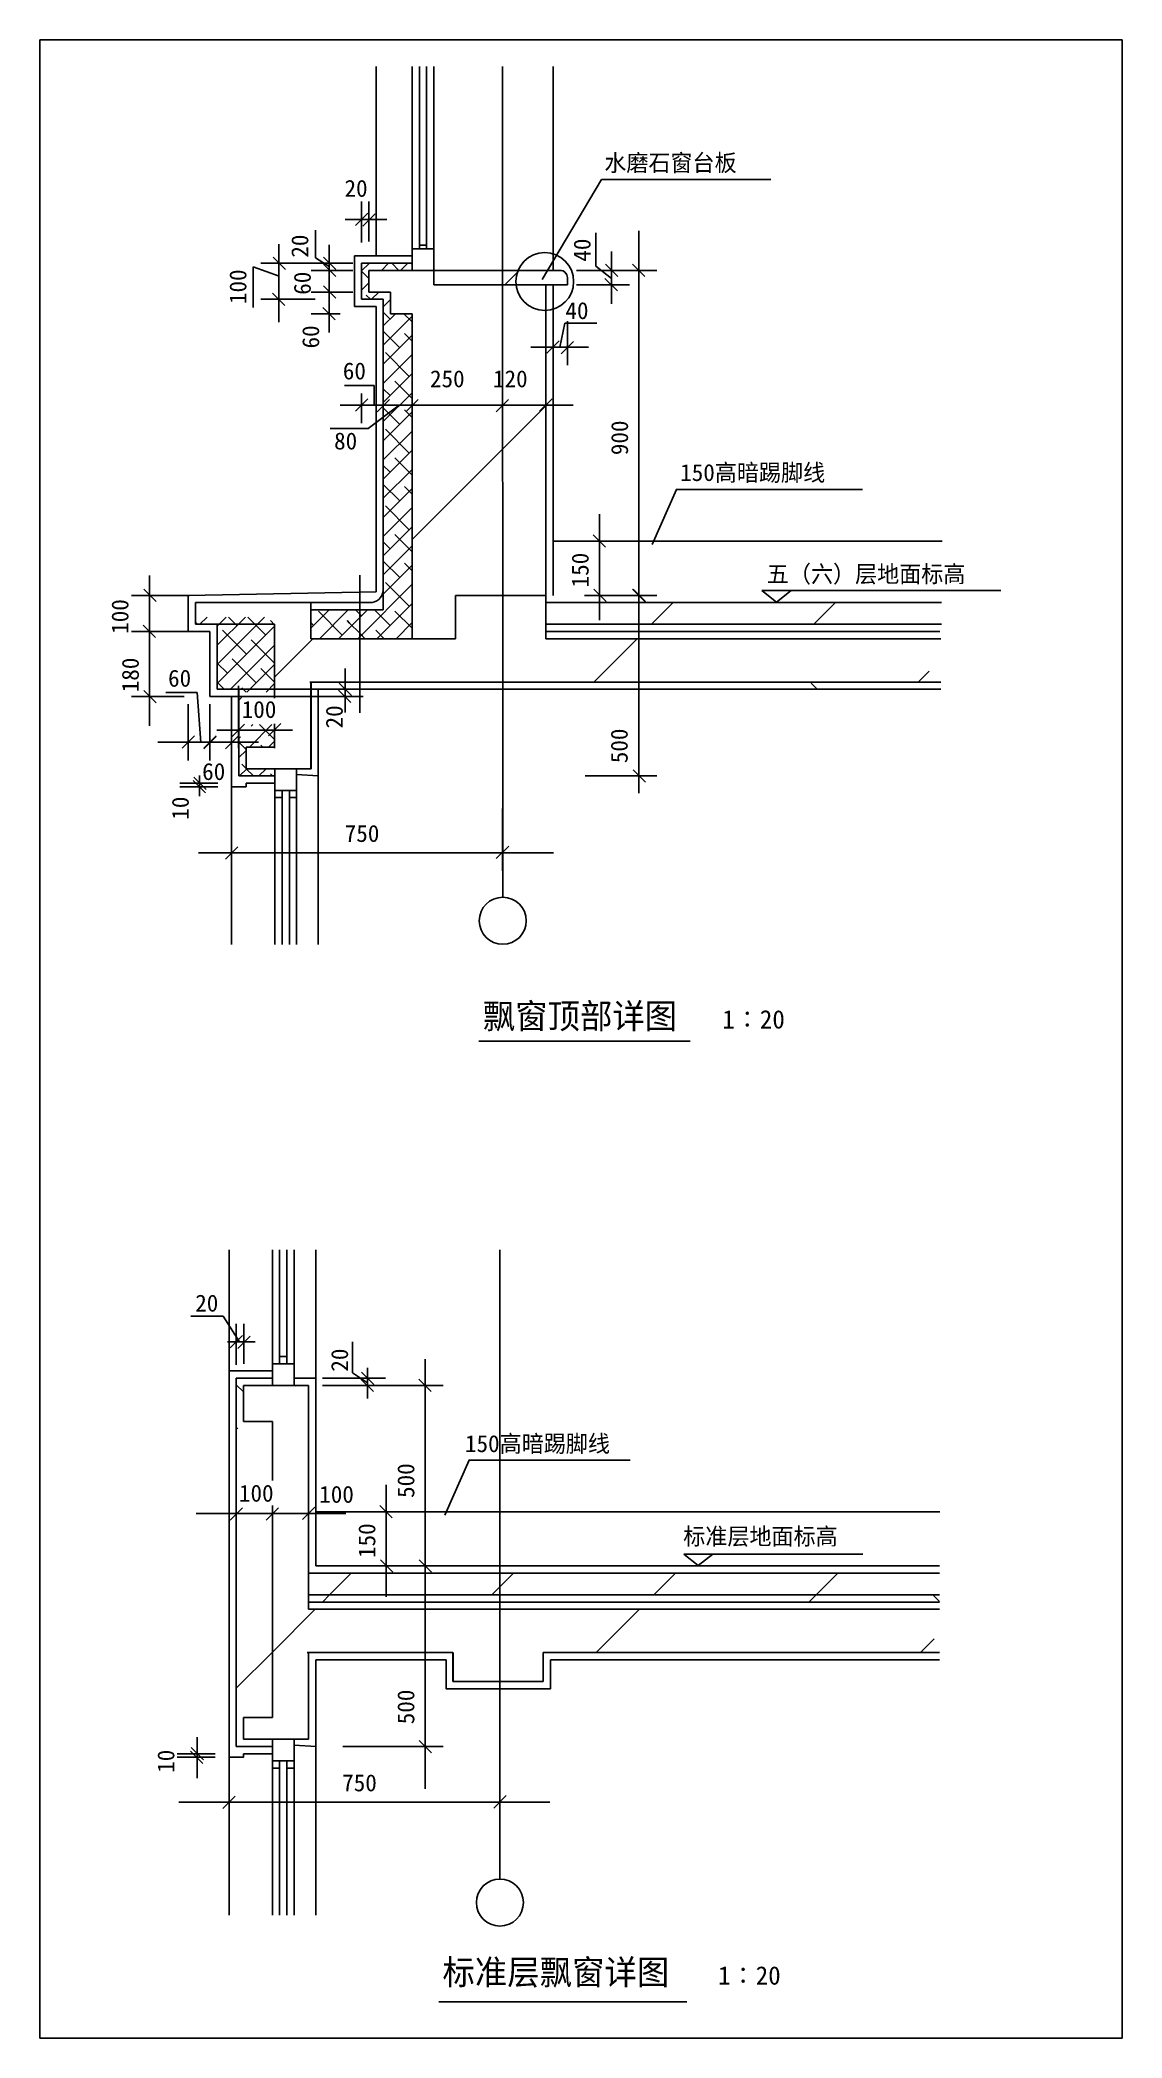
# Model space of a CAD drawing. Header units: metres. Extents: x -2310 to 687, y 2653 to 8186.
import ezdxf

# ---------------------------------------------------------------- set-up
doc = ezdxf.new("R2010")
doc.units = ezdxf.units.M
for name, color, linetype in [('A-AXI', 3, 'Continuous'), ('PUB_DIM', 3, 'Continuous'), ('PUB_TEXT', 7, 'Continuous'), ('S_DOTE', 7, 'Continuous'), ('WQ', 7, 'Continuous')]:
    doc.layers.add(name, color=color, linetype=linetype)
pattern_1 = [(45, (0, 0), (-449.01, 449.01), [])]
pattern_2 = [(45, (0, 0), (-224.506, 224.506), [])]

# ---------------------------------------------------------------- blocks, each defined once
blk = doc.blocks.new('_DIMX')
blk.add_lwpolyline([(-84.98, -81.52), (86.44, 89.82)])

msp = doc.modelspace()

# ---------------------------------------------------------------- hatches: boundary and pattern name
h = msp.add_hatch()
h.set_pattern_fill('ANSI31', scale=600)
h.paths.add_polyline_path([(-1029.22, 7508.23), (-1219.16, 7508.23), (-1219.16, 7548.23), (-1399.16, 7548.23), (-1399.16, 7488.23), (-1339.16, 7488.23), (-1339.16, 7428.23), (-1279.16, 7428.23), (-1279.16, 6528.23), (-1029.22, 6528.23)])
h.paths.add_polyline_path([(-1029.22, 6528.23), (-909.16, 6528.23), (-909.16, 7437.35, -0.39), (-991.49, 7508.23), (-1029.22, 7508.23)])
h.paths.add_polyline_path([(-909.16, 7437.35), (-909.16, 7508.23), (-991.49, 7508.23, 0.39)])
h = msp.add_hatch()
h.set_pattern_fill('AN33C', scale=100)
h.set_pattern_definition(pattern_2)
h.paths.add_polyline_path([(-1029.21, 7548.23), (-1219.16, 7548.23), (-1219.16, 7508.23), (-1029.21, 7508.23)])
h.paths.add_polyline_path([(-963.91, 7537.3, -0.03), (-963.16, 7548.23), (-1029.21, 7548.23), (-1029.21, 7508.23), (-958.45, 7508.23, -0.09)])
h.paths.add_polyline_path([(-849.16, 7528.23, 0.2), (-855.02, 7542.38, 0.2), (-869.17, 7548.23), (-869.16, 7548.23), (-963.16, 7548.23, 0.03), (-963.91, 7537.3, 0.09), (-958.45, 7508.23), (-849.16, 7508.23)])
h = msp.add_hatch()
h.set_pattern_fill('AN33C', scale=200)
h.set_pattern_definition(pattern_1)
h.paths.add_polyline_path([(-1029.22, 6648.23), (-1159.16, 6648.23), (-1159.16, 6528.23), (-1029.22, 6528.23)])
h.paths.add_polyline_path([(-909.16, 6648.23), (-1029.22, 6648.23), (-1029.22, 6528.23), (-909.16, 6528.23)])
h = msp.add_hatch()
h.set_pattern_fill('ANSI31', scale=1000)
h.paths.add_polyline_path([(-1452.91, 6528.23), (-1560.22, 6528.23), (-1560.22, 6628.23), (-1879.22, 6628.23), (-1879.22, 6588.23), (-1660.22, 6588.23), (-1660.22, 6228.23), (-1739.22, 6228.23), (-1739.22, 6168.23), (-1560.22, 6168.23), (-1560.22, 6408.23), (-1559.22, 6408.23), (-1452.91, 6408.23)])
h.paths.add_polyline_path([(-1424.45, 6528.23), (-1452.91, 6528.23), (-1452.91, 6408.23), (-1424.45, 6408.23)])
h.paths.add_polyline_path([(-1029.22, 6528.23), (-1424.45, 6528.23), (-1424.45, 6408.23), (-1029.22, 6408.23)])
h.paths.add_polyline_path([(-391.71, 6528.23), (-1029.22, 6528.23), (-1029.22, 6408.23), (-909.16, 6408.23), (-391.71, 6408.23)])
h.paths.add_polyline_path([(152.62, 6528.23), (-366.98, 6528.23), (-366.98, 6408.23), (152.62, 6408.23)])
h.paths.add_polyline_path([(-366.98, 6528.23), (-391.71, 6528.23), (-391.71, 6408.23), (-366.98, 6408.23)])
h = msp.add_hatch()
h.set_pattern_fill('AN33C', scale=200)
h.set_pattern_definition(pattern_1)
h.paths.add_polyline_path([(-1560.22, 6628.23), (-1879.22, 6628.23), (-1879.22, 6588.23), (-1660.22, 6588.23), (-1660.22, 6228.23), (-1739.22, 6228.23), (-1739.22, 6168.23), (-1560.22, 6168.23), (-1560.22, 6408.23), (-1559.22, 6408.23), (-1452.91, 6408.23), (-1452.91, 6528.23), (-1560.22, 6528.23)])
h.paths.add_polyline_path([(-1029.22, 6528.23), (-1424.45, 6528.23), (-1424.45, 6408.23), (-1029.22, 6408.23)])
h.paths.add_polyline_path([(-391.71, 6528.23), (-1029.22, 6528.23), (-1029.22, 6408.23), (-909.16, 6408.23), (-391.71, 6408.23)])
h.paths.add_polyline_path([(152.62, 6528.23), (-366.98, 6528.23), (-366.98, 6408.23), (152.62, 6408.23)])
h.paths.add_polyline_path([(-366.98, 6528.23), (-391.71, 6528.23), (-391.71, 6408.23), (-366.98, 6408.23)])
h.paths.add_polyline_path([(-1424.45, 6528.23), (-1452.91, 6528.23), (-1452.91, 6408.23), (-1424.45, 6408.23)])
h = msp.add_hatch()
h.set_pattern_fill('AN33C', scale=100)
h.set_pattern_definition(pattern_2)
h.paths.add_polyline_path([(-173.32, 6628.23), (-909.16, 6628.23), (-909.16, 6568.23), (-173.32, 6568.23)])
h.paths.add_polyline_path([(-148.58, 6628.23), (-173.32, 6628.23), (-173.32, 6568.23), (-148.58, 6568.23)])
h.paths.add_polyline_path([(184.94, 6628.23), (-148.58, 6628.23), (-148.58, 6568.23), (184.94, 6568.23)])
h = msp.add_hatch()
h.set_pattern_fill('ANSI38', scale=300)
h.paths.add_polyline_path([(-1666.29, 4360.47), (-1746.42, 4360.47), (-1746.42, 4460.47), (-1666.29, 4460.47), (-1666.29, 4480.47), (-1766.29, 4480.47), (-1766.29, 4340.47), (-1766.29, 4240.47), (-1766.29, 4029.44), (-1666.29, 4029.44), (-1666.29, 4272.24)])
h.paths.add_polyline_path([(-1666.29, 3840.47), (-1666.29, 3960.47), (-1666.29, 3997.55), (-1766.29, 3997.55), (-1766.29, 3940.47), (-1766.29, 3880.47), (-1766.29, 3700.47), (-1766.29, 3460.47), (-1666.29, 3460.47), (-1666.29, 3480.47), (-1746.29, 3480.47), (-1746.29, 3540.47), (-1666.29, 3540.47)])
h.paths.add_polyline_path([(-1666.29, 4029.44), (-1766.29, 4029.44), (-1766.29, 3997.55), (-1666.29, 3997.55)])
h = msp.add_hatch()
h.set_pattern_fill('AN33C', scale=200)
h.set_pattern_definition(pattern_1)
h.paths.add_polyline_path([(-1566.29, 4460.47), (-1746.42, 4460.47), (-1746.42, 4360.47), (-1666.29, 4360.47), (-1666.29, 4029.44), (-1566.29, 4029.44)])
h.paths.add_polyline_path([(-1036.29, 3840.47), (-1566.29, 3840.47), (-1566.29, 3997.55), (-1666.29, 3997.55), (-1666.29, 3960.47), (-1666.29, 3840.47), (-1666.29, 3540.47), (-1746.29, 3540.47), (-1746.29, 3480.47), (-1566.29, 3480.47), (-1566.29, 3720.47), (-1165.23, 3720.47), (-1165.23, 3640.47), (-1036.29, 3640.47)])
h.paths.add_polyline_path([(-1566.29, 4029.44), (-1666.29, 4029.44), (-1666.29, 3997.55), (-1566.29, 3997.55)])
h.paths.add_polyline_path([(-672.53, 3840.47), (-1036.29, 3840.47), (-1036.29, 3640.47), (-916.23, 3640.47), (-916.23, 3720.47), (-672.53, 3720.47)])
h.paths.add_polyline_path([(166.28, 3840.47), (-647.8, 3840.47), (-647.8, 3720.47), (166.28, 3720.47)])
h.paths.add_polyline_path([(-647.8, 3840.47), (-672.53, 3840.47), (-672.53, 3720.47), (-647.8, 3720.47)])
h = msp.add_hatch()
h.set_pattern_fill('ANSI31', scale=1000)
h.paths.add_polyline_path([(166.28, 3840.47), (-647.8, 3840.47), (-647.8, 3720.47), (166.28, 3720.47)])
h.paths.add_polyline_path([(-647.8, 3840.47), (-672.53, 3840.47), (-672.53, 3720.47), (-647.8, 3720.47)])
h.paths.add_polyline_path([(-672.53, 3840.47), (-1036.29, 3840.47), (-1036.29, 3640.47), (-916.23, 3640.47), (-916.23, 3720.47), (-672.53, 3720.47)])
h.paths.add_polyline_path([(-1036.29, 3840.47), (-1566.29, 3840.47), (-1566.29, 3997.55), (-1666.29, 3997.55), (-1666.29, 3960.47), (-1666.29, 3840.47), (-1666.29, 3540.47), (-1746.29, 3540.47), (-1746.29, 3480.47), (-1566.29, 3480.47), (-1566.29, 3720.47), (-1165.23, 3720.47), (-1165.23, 3640.47), (-1036.29, 3640.47)])
h.paths.add_polyline_path([(-1566.29, 4460.47), (-1746.42, 4460.47), (-1746.42, 4360.47), (-1666.29, 4360.47), (-1666.29, 4029.44), (-1566.29, 4029.44)])
h.paths.add_polyline_path([(-1566.29, 4029.44), (-1666.29, 4029.44), (-1666.29, 3997.55), (-1566.29, 3997.55)])
h = msp.add_hatch()
h.set_pattern_fill('AN33C', scale=100)
h.set_pattern_definition(pattern_2)
h.paths.add_polyline_path([(181.06, 3940.47), (-452.94, 3940.47), (-452.94, 3880.47), (181.06, 3880.47)])
h.paths.add_polyline_path([(-452.94, 3940.47), (-490.23, 3940.47), (-490.23, 3880.47), (-452.94, 3880.47)])
h.paths.add_polyline_path([(-490.23, 3940.47), (-1036.29, 3940.47), (-1036.29, 3880.47), (-490.23, 3880.47)])
h.paths.add_polyline_path([(-1036.29, 3940.47), (-1586.29, 3940.47), (-1586.29, 3880.47), (-1036.29, 3880.47)])
h = msp.add_hatch()
h.set_pattern_fill('ANSI38', scale=300)
h.paths.add_polyline_path([(181.06, 3880.47), (-452.94, 3880.47), (-452.94, 3860.47), (181.06, 3860.47)])
h.paths.add_polyline_path([(-452.94, 3880.47), (-490.23, 3880.47), (-490.23, 3860.47), (-452.94, 3860.47)])
h.paths.add_polyline_path([(-490.23, 3880.47), (-1036.29, 3880.47), (-1036.29, 3860.47), (-490.23, 3860.47)])
h.paths.add_polyline_path([(-1036.29, 3880.47), (-1586.29, 3880.47), (-1586.29, 3860.47), (-1036.29, 3860.47)])

# ---------------------------------------------------------------- linework, layer by layer
for p, q in [((-1379.16, 7588.23), (-1379.16, 8112.51)), ((-1279.16, 7608.23), (-1279.16, 8112.51)), ((-1259.16, 7608.23), (-1259.16, 8112.51)), ((-1239.16, 7608.23), (-1239.16, 8112.51)), ((-1219.16, 7608.23), (-1219.16, 8112.51)), ((-918.95, 7522.67), (-754.45, 7800.16)), ((-754.45, 7800.16), (-285.81, 7800.16)), ((-1546.97, 7583.26), (-1546.97, 7659.23)), ((-770.5, 7560.22), (-770.5, 7652.37)), ((-1509.18, 7559.02), (-1546.97, 7583.26)), ((-1439.16, 7448.23), (-1439.16, 7588.23)), ((-1439.16, 7588.23), (-1279.16, 7588.23)), ((-1279.16, 7608.23), (-1219.16, 7608.23)), ((-1279.16, 7548.23), (-1279.16, 7608.23)), ((-1239.16, 7618.23), (-1259.16, 7618.23)), ((-1219.16, 7548.23), (-1219.16, 7608.23)), ((-1219.16, 7548.23), (-1219.16, 7608.23)), ((-1219.16, 7608.23), (-1219.16, 7548.23)), ((-1647.91, 7532.26), (-1719.48, 7558.14)), ((-1719.48, 7558.14), (-1719.48, 7445.77)), ((-1419.16, 7546.59), (-1397.52, 7568.23)), ((-1399.16, 7525.56), (-1419.16, 7545.56)), ((-1399.16, 7548.23), (-1399.16, 7488.23)), ((-1364.49, 7548.23), (-1344.49, 7568.23)), ((-1315.77, 7548.23), (-1335.77, 7568.23)), ((-1311.45, 7548.23), (-1291.45, 7568.23)), ((-1279.16, 7564.66), (-1282.73, 7568.23)), ((-1219.16, 7548.23), (-1219.16, 7508.23)), ((-849.16, 7528.23), (-849.16, 7508.23)), ((-727.6, 7525.93), (-770.5, 7560.22)), ((-1419.16, 7493.56), (-1399.16, 7513.56)), ((-1394.87, 7468.23), (-1406.42, 7479.79)), ((-1399.16, 7488.23), (-1339.16, 7488.23)), ((-1339.16, 7488.23), (-1399.16, 7488.23)), ((-1391.45, 7468.23), (-1371.45, 7488.23)), ((-1352.03, 7489.57), (-1352.03, 7489.57)), ((-1339.16, 7488.23), (-1339.16, 7428.23)), ((-909.16, 6528.23), (-909.16, 7508.23)), ((-849.16, 7508.23), (-909.16, 7508.23)), ((-889.16, 6648.2), (-889.16, 7508.23)), ((-889.16, 6798.23), (-889.16, 7488.23)), ((-1439.16, 7448.23), (-1379.16, 7448.23)), ((-1359.16, 6608.23), (-1359.16, 7468.23)), ((-1359.16, 7447.49), (-1339.16, 7467.49)), ((-1359.16, 7442.95), (-1359.16, 7442.95)), ((-1340.13, 7413.49), (-1359.16, 7432.53)), ((-1359.16, 7394.46), (-1325.39, 7428.23)), ((-1359.16, 7341.43), (-1279.16, 7421.43)), ((-1339.16, 7428.23), (-1279.16, 7428.23)), ((-1279.16, 7405.56), (-1301.83, 7428.23)), ((-1279.16, 6528.23), (-1279.16, 7428.23)), ((-1313.61, 7333.95), (-1359.16, 7379.5)), ((-1359.16, 7288.39), (-1279.16, 7368.39)), ((-1279.16, 7352.53), (-1300.35, 7373.72)), ((-870.07, 7335.2), (-856.21, 7401.99)), ((-856.21, 7401.99), (-767.59, 7401.99)), ((-1359.16, 7235.36), (-1279.16, 7315.36)), ((-1287.09, 7254.4), (-1353.38, 7320.69)), ((-1359.16, 7182.33), (-1279.16, 7262.33)), ((-1384.84, 7229.36), (-1466.31, 7229.36)), ((-1384.84, 7175.09), (-1384.84, 7229.36)), ((-1340.13, 7201.36), (-1359.16, 7220.4)), ((-1359.16, 7129.3), (-1279.16, 7209.3)), ((-1279.16, 7193.43), (-1326.87, 7241.14)), ((-1315, 7174.69), (-1400.68, 7110.67)), ((-1313.61, 7121.81), (-1359.16, 7167.36)), ((-1359.16, 7076.26), (-1279.16, 7156.26)), ((-1279.16, 7140.4), (-1300.35, 7161.59)), ((-1400.68, 7110.67), (-1506.51, 7110.67)), ((-1359.16, 7023.23), (-1279.16, 7103.23)), ((-1287.09, 7042.26), (-1353.38, 7108.55)), ((-1359.16, 6970.2), (-1279.16, 7050.2)), ((-1279.16, 6981.3), (-1326.87, 7029.01)), ((-1340.13, 6989.23), (-1359.16, 7008.26)), ((-1359.16, 6917.16), (-1279.16, 6997.16)), ((-1313.61, 6909.68), (-1359.16, 6955.23)), ((-1359.16, 6864.13), (-1279.16, 6944.13)), ((-1279.16, 6928.26), (-1300.35, 6949.46)), ((-1359.16, 6811.1), (-1279.16, 6891.1)), ((-1287.09, 6830.13), (-1353.38, 6896.42)), ((-1359.16, 6758.06), (-1279.16, 6838.06)), ((-1279.16, 6769.17), (-1326.87, 6816.87)), ((-1340.13, 6777.1), (-1359.16, 6796.13)), ((-1359.16, 6705.03), (-1279.16, 6785.03)), ((-1424.45, 6323.32), (-1424.45, 6704.17)), ((-1313.61, 6697.55), (-1359.16, 6743.1)), ((-1359.16, 6652), (-1279.16, 6732)), ((-1279.16, 6716.13), (-1300.35, 6737.32)), ((-1424.45, 6533.68), (-1279.16, 6678.97)), ((-1287.09, 6618), (-1353.38, 6684.29)), ((-1159.16, 6648.23), (-909.16, 6648.23)), ((-1159.16, 6528.23), (-1159.16, 6648.23)), ((-1879.22, 6628.23), (-1560.22, 6628.23)), ((-1879.22, 6628.23), (-1879.22, 6568.23)), ((-1867.19, 6568.23), (-1847.19, 6588.23)), ((-1819.22, 6563.17), (-1794.16, 6588.23)), ((-1819.22, 6510.14), (-1741.12, 6588.23)), ((-1819.22, 6457.1), (-1688.09, 6588.23)), ((-1764.39, 6564.97), (-1787.66, 6588.23)), ((-1684.84, 6538.45), (-1734.63, 6588.23)), ((-1560.22, 6628.23), (-1389.2, 6628.23)), ((-1560.22, 6628.23), (-1560.22, 6528.23)), ((-1560.22, 6608.23), (-1359.16, 6608.23)), ((-1560.22, 6557), (-1508.99, 6608.23)), ((-1472.71, 6538.45), (-1539, 6604.74)), ((-1535.96, 6528.23), (-1455.96, 6608.23)), ((-1452.91, 6558.25), (-1424.45, 6586.71)), ((-1424.45, 6596.25), (-1436.43, 6608.23)), ((-1424.45, 6586.71), (-1402.92, 6608.23)), ((-1419.68, 6591.48), (-1424.45, 6596.25)), ((-1340.13, 6564.97), (-1383.39, 6608.23)), ((-1376.86, 6528.23), (-1279.16, 6625.93)), ((-1279.16, 6557.03), (-1326.87, 6604.74)), ((-909.16, 6628.23), (186.53, 6628.23)), ((-1873.72, 6568.23), (-1879.22, 6573.73)), ((-1879.22, 6568.23), (-1660.22, 6568.23)), ((-1819.22, 6568.23), (-1879.22, 6568.23)), ((-1839.22, 6368.23), (-1839.22, 6548.23)), ((-1819.22, 6388.23), (-1819.22, 6568.23)), ((-1819.22, 6404.07), (-1660.22, 6563.07)), ((-1737.87, 6485.42), (-1804.17, 6551.71)), ((-1660.22, 6566.86), (-1671.58, 6578.22)), ((-1660.22, 6568.23), (-1660.22, 6363.9)), ((-1552.26, 6564.97), (-1560.22, 6572.93)), ((-1482.92, 6528.23), (-1452.91, 6558.25)), ((-1452.91, 6571.68), (-1459.45, 6578.22)), ((-1424.45, 6543.22), (-1452.91, 6571.68)), ((-1429.89, 6528.23), (-1424.45, 6533.68)), ((-1409.46, 6528.23), (-1424.45, 6543.22)), ((-1356.43, 6528.23), (-1379.9, 6551.71)), ((-1323.83, 6528.23), (-1279.16, 6572.9)), ((-909.16, 6568.23), (186.53, 6568.23)), ((182.3, 6548.23), (-909.16, 6548.23)), ((-1817.42, 6511.93), (-1819.22, 6513.73)), ((-1782.02, 6388.23), (-1660.22, 6510.04)), ((-1660.22, 6460.8), (-1724.62, 6525.19)), ((-1560.22, 6528.23), (-1359.22, 6528.23)), ((-1560.22, 6528.23), (-1159.16, 6528.23)), ((-909.16, 6528.23), (184.85, 6528.23)), ((-1790.91, 6432.38), (-1819.22, 6460.7)), ((-1711.36, 6405.87), (-1777.65, 6472.16)), ((-1736.85, 6380.38), (-1660.22, 6457)), ((-1660.22, 6407.76), (-1698.1, 6445.64)), ((-1874.8, 6379.45), (-1961.75, 6379.45)), ((-1863.94, 6240.99), (-1874.8, 6379.45)), ((-1799.79, 6388.23), (-1819.22, 6407.66)), ((-1759.22, 6388.23), (-1819.22, 6388.23)), ((-1819.22, 6388.23), (-1759.22, 6388.23)), ((-1759.22, 6148.23), (-1759.22, 6388.23)), ((-1759.22, 6358), (-1751.4, 6365.82)), ((-1738.9, 6380.38), (-1751.13, 6392.61)), ((-1683.82, 6380.38), (-1660.22, 6403.97)), ((-1660.22, 6408.23), (-1660.22, 6375.26)), ((-909.16, 6408.23), (-1560.22, 6408.23)), ((-1560.22, 6408.23), (-1560.22, 6168.23)), ((-1539.22, 6388.23), (-889.16, 6388.23)), ((-1539.22, 5681.13), (-1539.22, 6388.23)), ((-909.16, 6408.23), (184.85, 6408.23)), ((-889.16, 6388.23), (184.94, 6388.23)), ((-1759.22, 6251.94), (-1754.78, 6256.37)), ((-1729.89, 6228.23), (-1667.75, 6290.38)), ((-1725.36, 6285.8), (-1720.78, 6290.38)), ((-1660.22, 6248.66), (-1701.93, 6290.38)), ((-1660.22, 6292.6), (-1660.22, 6228.23)), ((-1660.22, 6276.93), (-1660.22, 6228.23)), ((-1739.22, 6221.6), (-1759.22, 6241.6)), ((-1759.22, 6198.9), (-1739.22, 6218.9)), ((-1739.22, 6168.23), (-1739.22, 6228.23)), ((-1739.22, 6228.23), (-1660.22, 6228.23)), ((-1692.82, 6228.23), (-1698.1, 6233.51)), ((-1676.86, 6228.23), (-1660.22, 6244.87)), ((-1759.22, 6148.23), (-1659.22, 6148.23)), ((-1756.86, 6148.23), (-1736.86, 6168.23)), ((-1739.22, 6168.57), (-1751.13, 6180.48)), ((-1560.22, 6168.23), (-1739.22, 6168.23)), ((-1718.89, 6148.23), (-1738.89, 6168.23)), ((-1703.83, 6148.23), (-1683.83, 6168.23)), ((-1659.22, 6148.23), (-1697.1, 6148.23)), ((-1665.86, 6148.23), (-1671.58, 6153.96)), ((-1659.22, 5681.13), (-1659.22, 6168.23)), ((-1659.22, 6168.23), (-1659.22, 6108.23)), ((-1659.22, 6168.23), (-1659.22, 6108.23)), ((-1599.22, 5681.13), (-1599.22, 6168.23)), ((-1599.22, 6168.23), (-1599.22, 6108.23)), ((-1599.22, 6108.23), (-1599.22, 6168.23)), ((-1599.22, 6152.23), (-1539.22, 6148.23)), ((-1779.22, 5681.13), (-1779.22, 6128.23)), ((-1659.22, 6128.23), (-1739.22, 6128.23)), ((-1659.22, 6108.23), (-1599.22, 6108.23)), ((-1659.22, 6108.23), (-1599.22, 6108.23)), ((-1659.22, 6088.23), (-1639.22, 6088.23)), ((-1639.22, 5681.13), (-1639.22, 6108.23)), ((-1619.22, 5681.13), (-1619.22, 6108.23)), ((-1619.22, 6088.23), (-1599.22, 6088.23)), ((-1786.29, 4500.47), (-1786.29, 4835.65)), ((-1666.29, 4520.47), (-1666.29, 4835.65)), ((-1646.29, 4520.47), (-1646.29, 4835.65)), ((-1626.29, 4520.47), (-1626.29, 4835.65)), ((-1606.29, 4520.47), (-1606.29, 4835.65)), ((-1546.29, 3960.43), (-1546.29, 4835.65)), ((-1802.58, 4652.14), (-1892.06, 4652.14)), ((-1757.19, 4581.14), (-1802.58, 4652.14)), ((-1646.29, 4540.47), (-1626.29, 4540.47)), ((-1444.32, 4494.79), (-1444.32, 4581.14)), ((-1786.29, 4320.47), (-1786.29, 4500.47)), ((-1786.29, 4500.47), (-1666.29, 4500.47)), ((-1666.29, 4520.47), (-1606.29, 4520.47)), ((-1666.29, 4460.47), (-1666.29, 4520.47)), ((-1666.29, 4460.47), (-1666.29, 4520.47)), ((-1666.29, 4520.47), (-1606.29, 4520.47)), ((-1606.29, 4460.47), (-1606.29, 4520.47)), ((-1606.29, 4520.47), (-1606.29, 4460.47)), ((-1402.81, 4467.71), (-1444.32, 4494.79)), ((-1666.29, 4480.47), (-1766.29, 4480.47)), ((-1766.29, 4480.47), (-1766.29, 4340.47)), ((-1566.29, 4460.47), (-1746.42, 4460.47)), ((-1746.42, 4460.47), (-1746.42, 4360.47)), ((-1606.29, 4480.47), (-1546.29, 4480.47)), ((-1602.88, 4457.77), (-1602.88, 4457.77)), ((-1566.29, 3907.28), (-1566.29, 4460.47)), ((-1786.29, 4320.47), (-1786.29, 4320.47)), ((-1761.77, 4340.47), (-1766.29, 4344.99)), ((-1766.29, 4340.47), (-1766.29, 4340.47)), ((-1766.29, 4340.47), (-1766.29, 4240.47)), ((-1746.42, 4360.47), (-1666.29, 4360.47)), ((-1666.29, 4196.81), (-1666.29, 4360.47)), ((-1666.29, 4272.24), (-1666.29, 4197.44)), ((-1566.29, 3840.47), (-1566.29, 4272.24)), ((-1786.29, 3960.47), (-1786.29, 4220.47)), ((-1786.29, 3960.47), (-1786.29, 4220.47)), ((-1766.29, 4240.47), (-1766.29, 4240.47)), ((-1766.29, 3940.47), (-1766.29, 4240.47)), ((-1666.29, 3907.28), (-1666.29, 4127.99)), ((-1666.29, 4122.36), (-1666.29, 3960.47)), ((-1766.29, 3880.47), (-1766.29, 3940.47)), ((-1766.29, 3940.47), (-1766.29, 3940.47)), ((-1666.29, 3960.47), (-1666.29, 3840.47)), ((-1566.29, 3940.47), (180.76, 3940.47)), ((-1766.29, 3700.47), (-1766.29, 3880.47)), ((-1766.29, 3880.47), (-1766.29, 3880.47)), ((-1566.29, 3880.47), (180.76, 3880.47)), ((-1666.29, 3840.47), (-1666.29, 3540.47)), ((-1566.29, 3860.47), (181.06, 3860.47)), ((-1566.29, 3840.47), (181.06, 3840.47)), ((181.06, 3840.47), (-1566.29, 3840.47)), ((-1166.57, 3720.47), (-1566.29, 3720.47)), ((-1566.29, 3720.47), (-1566.29, 3480.47)), ((-1166.57, 3720.47), (-1166.57, 3640.47)), ((-1165.23, 3720.47), (-1165.23, 3640.47)), ((-916.23, 3640.47), (-916.23, 3720.47)), ((181.06, 3720.47), (-916.23, 3720.47)), ((-916.23, 3640.47), (-916.23, 3720.47)), ((-1766.29, 3460.47), (-1766.29, 3700.47)), ((-1546.29, 2993.36), (-1546.29, 3700.47)), ((-1546.29, 3700.47), (-1185.23, 3700.47)), ((-896.23, 3700.47), (181.06, 3700.47)), ((-1166.57, 3640.47), (-916.23, 3640.47)), ((-1165.23, 3640.47), (-916.23, 3640.47)), ((-1746.29, 3480.47), (-1746.29, 3540.47)), ((-1746.29, 3540.47), (-1666.29, 3540.47)), ((-1766.29, 3460.47), (-1666.29, 3460.47)), ((-1566.29, 3480.47), (-1746.29, 3480.47)), ((-1666.29, 3440.47), (-1746.29, 3440.47)), ((-1666.29, 3460.47), (-1704.17, 3460.47)), ((-1666.29, 3480.47), (-1666.29, 3420.47)), ((-1666.29, 2993.36), (-1666.29, 3480.47)), ((-1666.29, 3480.47), (-1666.29, 3420.47)), ((-1606.29, 3480.47), (-1606.29, 3420.47)), ((-1606.29, 2993.36), (-1606.29, 3480.47)), ((-1606.29, 3420.47), (-1606.29, 3480.47)), ((-1606.29, 3464.47), (-1546.29, 3460.47)), ((-1786.29, 2993.36), (-1786.29, 3430.47)), ((-1666.29, 3420.47), (-1606.29, 3420.47)), ((-1666.29, 3420.47), (-1606.29, 3420.47)), ((-1666.29, 3400.47), (-1646.29, 3400.47)), ((-1646.29, 2993.36), (-1646.29, 3420.47)), ((-1626.29, 2993.36), (-1626.29, 3420.47)), ((-1626.29, 3400.47), (-1606.29, 3400.47))]:
    msp.add_line(p, q)
msp.add_lwpolyline([(-2309.88, 2653.13), (-2309.88, 8186.26), (686.62, 8186.26), (686.62, 2653.13)], close=True)
for points in [[(-889.16, 8112.51), (-889.16, 7548.23)], [(-1379.16, 7448.23), (-1379.16, 6658.23)], [(-614.14, 6789.28), (-547.24, 6941.48), (-32.37, 6941.48)], [(-889.16, 6798.23), (188.11, 6798.23)], [(-1899.22, 6548.23), (-1899.22, 6648.23), (-1379.16, 6658.23)], [(-1839.22, 6548.23), (-1899.22, 6548.23)], [(-1839.22, 6368.23), (-1779.22, 6368.23)], [(-1779.22, 6128.23), (-1779.22, 6368.23)], [(-1562.98, 6408.23), (-1559.22, 6408.23)], [(-173.96, 6404.96), (-156.28, 6387.28)], [(-1779.22, 6128.23), (-1779.22, 6118.23), (-1739.22, 6118.23), (-1739.22, 6128.23)], [(-1094.9, 5414.04), (-508.9, 5414.04)], [(-1786.29, 4320.47), (-1786.29, 4220.47), (-1786.29, 4220.47)], [(-1766.29, 3940.47), (-1766.29, 4240.47)], [(-1188.38, 4101.51), (-1121.48, 4253.71), (-675.43, 4253.71)], [(-1546.29, 4110.47), (182.34, 4110.47)], [(-1666.29, 4082.32), (-1666.29, 3907.28)], [(-1786.29, 3430.47), (-1786.29, 3960.47), (-1786.29, 3960.47)], [(-1666.29, 3960.47), (-1666.29, 3840.47)], [(-1546.29, 3960.43), (180.76, 3960.43)], [(-1666.29, 3840.47), (-1666.29, 3540.47)], [(-1570.05, 3720.47), (-1566.29, 3720.47)], [(-1185.23, 3700.47), (-1185.23, 3620.47), (-896.23, 3620.47), (-896.23, 3700.47)], [(-1786.29, 3440.47), (-1786.29, 3430.47), (-1746.29, 3430.47), (-1746.29, 3440.47)], [(-1205.01, 2752.95), (-518.77, 2752.95)]]:
    msp.add_lwpolyline(points)
for centre, radius in [((-912, 7517.3), 80), ((-1028.28, 5747.06), 65), ((-1036.26, 3028.21), 65)]:
    msp.add_circle(centre, radius)
for centre, radius, start, end in [((-869.16, 7528.23), 20, 0, 90), ((-1396.97, 6665.42), 37.85, 280.75, 2.77)]:
    msp.add_arc(centre, radius, start, end)
at = {"layer": 'A-AXI'}
for p, q in [((-1419.16, 7625.48), (-1419.16, 7738.69)), ((-1398.73, 7628.23), (-1398.73, 7738.69)), ((-1349.43, 7688.69), (-1464.91, 7688.69)), ((-1419.36, 7688.69), (-1419.56, 7688.69)), ((-1398.53, 7688.69), (-1398.33, 7688.69)), ((-651.32, 6648.43), (-651.32, 7657.55)), ((-1648.06, 7405.16), (-1648.06, 7620.91)), ((-1547.76, 7568.23), (-1698.06, 7568.23)), ((-1648.06, 7568.43), (-1648.06, 7568.63)), ((-800.29, 7548.23), (-601.32, 7548.23)), ((-1547.76, 7468.23), (-1698.06, 7468.23)), ((-1648.06, 7468.03), (-1648.06, 7467.83)), ((-1419.16, 7207.34), (-1419.16, 7124.72)), ((-1359.16, 7207.34), (-1359.16, 7124.72)), ((-1359.16, 7207.34), (-1359.16, 7124.72)), ((-1279.16, 7207.34), (-1279.16, 7124.72)), ((-1279.16, 7207.34), (-1279.16, 7124.72)), ((-1029.22, 7207.34), (-1029.22, 7124.72)), ((-1029.22, 7207.34), (-1029.22, 7124.72)), ((-909.16, 7207.34), (-909.16, 7124.72)), ((-1478.45, 7174.72), (-1359.16, 7174.72)), ((-1419.36, 7174.72), (-1419.56, 7174.72)), ((-1358.96, 7174.72), (-1358.76, 7174.72)), ((-1358.96, 7174.72), (-1279.36, 7174.72)), ((-1278.96, 7174.72), (-1029.42, 7174.72)), ((-1029.02, 7174.72), (-833.57, 7174.72)), ((-2006.14, 6548.23), (-2006.14, 6703.53)), ((-1895.58, 6648.23), (-2056.14, 6648.23)), ((-2006.14, 6648.43), (-2006.14, 6648.63)), ((-800.29, 6648.23), (-601.32, 6648.23)), ((-800.29, 6648.23), (-601.32, 6648.23)), ((-651.32, 6100.88), (-651.32, 6648.03)), ((-1895.58, 6548.23), (-2056.14, 6548.23)), ((-2006.14, 6548.03), (-2006.14, 6547.83)), ((-800.29, 6148.23), (-601.32, 6148.23)), ((-1766.29, 4517.72), (-1766.29, 4630.92)), ((-1744.86, 4520.47), (-1744.86, 4630.92)), ((-1714.12, 4580.92), (-1790.98, 4580.92)), ((-1766.49, 4580.92), (-1766.69, 4580.92)), ((-1744.66, 4580.92), (-1744.46, 4580.92)), ((-1402.92, 4424.4), (-1402.92, 4509.5)), ((-1243.17, 3960.67), (-1243.17, 4532.78)), ((-1527.81, 4480.47), (-1352.92, 4480.47)), ((-1527.81, 4460.47), (-1352.92, 4460.47)), ((-1471.19, 4460.47), (-1193.17, 4460.47)), ((-1402.92, 4480.67), (-1402.92, 4480.87)), ((-1402.92, 4460.27), (-1402.92, 4460.07)), ((-1766.29, 4163.29), (-1766.29, 4055.34)), ((-1566.29, 4163.29), (-1566.29, 4055.34)), ((-1877.12, 4105.34), (-1666.49, 4105.34)), ((-1666.29, 4125.58), (-1666.29, 4055.34)), ((-1666.09, 4105.34), (-1463.03, 4105.34)), ((-1471.19, 3960.47), (-1193.17, 3960.47)), ((-1471.19, 3960.47), (-1193.17, 3960.47)), ((-1243.17, 3343.47), (-1243.17, 3960.27)), ((-1471.19, 3460.47), (-1193.17, 3460.47))]:
    msp.add_line(p, q, dxfattribs=at)
at = {"layer": 'PUB_DIM'}
for p, q in [((-1508.85, 7618.9), (-1508.85, 7548.23)), ((-727.25, 7600.61), (-727.25, 7455.72)), ((-1443.73, 7568.23), (-1558.85, 7568.23)), ((-1443.73, 7548.23), (-1558.85, 7548.23)), ((-1443.73, 7548.23), (-1558.85, 7548.23)), ((-1508.85, 7568.43), (-1508.85, 7568.63)), ((-1508.85, 7548.43), (-1508.85, 7548.63)), ((-1508.85, 7548.23), (-1508.85, 7488.23)), ((-1508.85, 7548.03), (-1508.85, 7547.83)), ((-823.64, 7548.24), (-677.25, 7548.24)), ((-727.25, 7548.44), (-727.25, 7548.64)), ((-1443.73, 7488.23), (-1558.85, 7488.23)), ((-1478.25, 7488.23), (-1558.85, 7488.23)), ((-1508.85, 7488.43), (-1508.85, 7488.63)), ((-1508.85, 7488.23), (-1508.85, 7376.5)), ((-1508.85, 7488.03), (-1508.85, 7487.83)), ((-823.64, 7508.24), (-677.25, 7508.24)), ((-727.25, 7508.04), (-727.25, 7507.84)), ((-1478.25, 7428.23), (-1558.85, 7428.23)), ((-1508.85, 7428.03), (-1508.85, 7427.83)), ((-889.16, 7407.75), (-889.16, 7285.31)), ((-849.16, 7407.75), (-849.16, 7285.31)), ((-790.7, 7335.31), (-950.5, 7335.31)), ((-889.36, 7335.31), (-889.56, 7335.31)), ((-848.96, 7335.31), (-848.76, 7335.31)), ((-760.08, 6579.48), (-760.08, 6872.97)), ((-801.52, 6798.23), (-710.08, 6798.23)), ((-801.52, 6648.23), (-710.08, 6648.23)), ((-270.23, 6629.38), (-310.46, 6661.58)), ((-310.46, 6661.58), (-230, 6661.58)), ((-230, 6661.58), (-270.23, 6629.38)), ((-230, 6661.58), (351.26, 6661.58)), ((-1910.54, 6548.23), (-2056.14, 6548.23)), ((-2006.14, 6548.03), (-2006.14, 6287.06)), ((-1465.11, 6324.05), (-1465.11, 6445.82)), ((-1910.54, 6368.23), (-2056.14, 6368.23)), ((-1780.95, 6388.24), (-1415.11, 6388.24)), ((-1780.95, 6368.24), (-1415.11, 6368.24)), ((-1760.22, 6397.57), (-1760.22, 6225.38)), ((-1660.22, 6397.57), (-1660.22, 6366.25)), ((-1465.11, 6388.44), (-1465.11, 6388.64)), ((-1465.11, 6368.04), (-1465.11, 6367.84)), ((-1899.23, 6347.13), (-1899.23, 6191.37)), ((-1839.22, 6347.13), (-1839.22, 6191.37)), ((-1839.22, 6347.13), (-1839.22, 6191.37)), ((-1779.22, 6347.13), (-1779.22, 6191.37)), ((-1820.22, 6275.38), (-1610.87, 6275.38)), ((-1660.22, 6289.46), (-1660.22, 6225.38)), ((-1839.22, 6241.37), (-1983.69, 6241.37)), ((-1899.43, 6241.37), (-1899.63, 6241.37)), ((-1839.42, 6241.37), (-1839.62, 6241.37)), ((-1704.55, 6241.37), (-1839.22, 6241.37)), ((-1839.02, 6241.37), (-1838.82, 6241.37)), ((-1779.02, 6241.37), (-1778.82, 6241.37)), ((-1867.72, 6091.95), (-1867.72, 6149.1)), ((-1922.49, 6128.23), (-1817.72, 6128.23)), ((-1922.49, 6118.23), (-1817.72, 6118.23)), ((-1867.72, 6128.43), (-1867.72, 6128.63)), ((-1867.72, 6118.03), (-1867.72, 6117.83)), ((-1779.22, 6058.23), (-1779.22, 5885.48)), ((-1029.22, 6058.23), (-1029.22, 5885.48)), ((-887.83, 5935.48), (-1871.11, 5935.48)), ((-1350.72, 3874.72), (-1350.72, 4184.73)), ((-1392.16, 4110.47), (-1300.72, 4110.47)), ((-527.15, 3993.48), (-446.68, 3993.48)), ((-486.91, 3961.29), (-527.15, 3993.48)), ((-446.68, 3993.48), (-486.91, 3961.29)), ((-446.68, 3993.48), (-31.04, 3993.48)), ((-1392.16, 3960.47), (-1300.72, 3960.47)), ((-1874.79, 3372.59), (-1874.79, 3486.76)), ((-1929.56, 3440.47), (-1824.79, 3440.47)), ((-1874.79, 3440.67), (-1874.79, 3440.87)), ((-1929.56, 3430.47), (-1824.79, 3430.47)), ((-1874.79, 3430.27), (-1874.79, 3430.07)), ((-1786.29, 3382.48), (-1786.29, 3256.42)), ((-1036.29, 3382.48), (-1036.29, 3256.42)), ((-1925.2, 3306.42), (-897.58, 3306.42))]:
    msp.add_line(p, q, dxfattribs=at)
at = {"layer": 'S_DOTE'}
for p, q in [((-1029.22, 8112.51), (-1028.43, 5812.61)), ((-1036.29, 4835.65), (-1036.29, 3093.36))]:
    msp.add_line(p, q, dxfattribs=at)
at = {"layer": 'WQ'}
for p, q in [((-1419.16, 7568.23), (-1279.16, 7568.23)), ((-1419.16, 7468.23), (-1419.16, 7568.23)), ((-1399.16, 7548.23), (-869.16, 7548.23)), ((-849.16, 7508.23), (-849.16, 7528.23)), ((-849.16, 7528.23), (-849.16, 7508.23)), ((-849.16, 7508.23), (-1219.16, 7508.23)), ((-1419.16, 7468.23), (-1359.16, 7468.23)), ((-1560.22, 6408.23), (-1159.5, 6408.23)), ((-1559.22, 6168.23), (-1559.22, 6408.23)), ((-1659.22, 6168.23), (-1559.22, 6168.23)), ((-1766.29, 4340.47), (-1766.29, 4480.47)), ((-1766.29, 4480.47), (-1666.29, 4480.47)), ((-1566.29, 3907.28), (-1566.29, 4400.47)), ((-1766.29, 4340.47), (-1766.29, 4340.47)), ((-1666.29, 4197.22), (-1666.29, 4360.47)), ((-1566.29, 3840.47), (-1566.29, 4272.24)), ((-1766.29, 3940.47), (-1766.29, 4240.47)), ((-1766.29, 3940.47), (-1766.29, 4240.47)), ((-1666.29, 3907.28), (-1666.29, 4126.91)), ((-1666.29, 3840.47), (-1666.29, 4113.23)), ((-1666.29, 3840.47), (-1666.29, 3960.47)), ((-1566.29, 3840.47), (181.06, 3840.47)), ((-1566.29, 3480.47), (-1566.29, 3720.47)), ((-1566.29, 3720.47), (-1166.57, 3720.47)), ((-916.23, 3720.47), (181.06, 3720.47)), ((-1666.29, 3480.47), (-1566.29, 3480.47))]:
    msp.add_line(p, q, dxfattribs=at)
for start, end in [(0, 90), (45, 90), (360, 45)]:
    msp.add_arc((-869.16, 7528.23), 20, start, end, dxfattribs=at)

# ---------------------------------------------------------------- block references
at = {"layer": 'A-AXI', "xscale": 0.2, "yscale": 0.2, "zscale": 0.2}
for p in [(-1419.16, 7688.69), (-1419.16, 7174.72), (-909.16, 7174.72), (-1766.29, 4580.92), (-1566.29, 4105.34)]:
    msp.add_blockref('_DIMX', p, dxfattribs=at)
for p, rotation in [((-1398.73, 7688.69), 180), ((-1648.06, 7568.23), 270), ((-651.32, 7548.23), 90), ((-1648.06, 7468.23), 90), ((-1359.16, 7174.72), 180), ((-1359.16, 7174.72), 180), ((-1279.16, 7174.72), 180), ((-1029.22, 7174.72), 180), ((-2006.14, 6648.23), 270), ((-651.32, 6648.23), 90), ((-651.32, 6648.23), 270), ((-2006.14, 6548.23), 90), ((-651.32, 6148.23), 270), ((-1744.86, 4580.92), 180), ((-1402.92, 4480.47), 270), ((-1402.92, 4460.47), 90), ((-1243.17, 4460.47), 90), ((-1766.29, 4105.34), 180), ((-1666.29, 4105.34), 180), ((-1243.17, 3960.47), 270), ((-1243.17, 3460.47), 270)]:
    msp.add_blockref('_DIMX', p, dxfattribs=dict(at, rotation=rotation))
at = {"layer": 'PUB_DIM', "xscale": 0.2, "yscale": 0.2, "zscale": 0.2}
for p, rotation in [((-1508.85, 7568.23), 270), ((-1508.85, 7548.23), 270), ((-727.25, 7508.24), 90), ((-727.25, 7548.24), 270), ((-1508.85, 7488.23), 270), ((-1508.85, 7428.23), 90), ((-889.16, 7335.31), 360), ((-849.16, 7335.31), 180), ((-760.08, 6798.23), 90), ((-760.08, 6648.23), 270), ((-2006.14, 6548.23), 90), ((-2006.14, 6368.23), 270), ((-1465.11, 6368.24), 90), ((-1465.11, 6388.24), 270), ((-1899.23, 6241.37), 360), ((-1839.22, 6241.37), 180), ((-1839.22, 6241.37), 360), ((-1779.22, 6241.37), 180), ((-1760.22, 6275.38), 180), ((-1867.72, 6128.23), 270), ((-1867.72, 6118.23), 90), ((-1779.22, 5935.48), 180), ((-1350.72, 4110.47), 90), ((-1350.72, 3960.47), 270), ((-1874.79, 3430.47), 90), ((-1874.79, 3440.47), 270), ((-1786.29, 3306.42), 180)]:
    msp.add_blockref('_DIMX', p, dxfattribs=dict(at, rotation=rotation))
for p in [(-1660.22, 6275.38), (-1029.22, 5935.48), (-1036.29, 3306.42)]:
    msp.add_blockref('_DIMX', p, dxfattribs=at)

# ---------------------------------------------------------------- texts
for s, height, p in [('20', 47, (-1466.5, 7751.9)), ('60', 47, (-1471.2, 7246.24)), ('250', 47, (-1229.83, 7224.48)), ('120', 47, (-1055.33, 7224.48)), ('80', 47, (-1495.4, 7052.26)), ('150高暗踢脚线', 47, (-536.95, 6964.89)), ('五（六）层地面标高', 47, (-297.01, 6683.91)), ('100', 47, (-1751.21, 6308.79)), ('750', 47, (-1465.93, 5965.48)), ('飘窗顶部详图', 69, (-1083.54, 5448.65)), ('1∶20', 51, (-420.6, 5448.65)), ('20', 47, (-1879.96, 4664.83)), ('150高暗踢脚线', 47, (-1132.89, 4275.71)), ('100', 47, (-1758.81, 4138.46)), ('100', 47, (-1536.48, 4135.34)), ('标准层地面标高', 47, (-528.46, 4018.92)), ('750', 47, (-1473, 3336.42)), ('标准层飘窗详图', 69, (-1195.27, 2800.94)), ('1∶20', 51, (-432.05, 2800.94))]:
    msp.add_text(s, height=height).set_placement(p)
for s, rotation, p in [('20', 90, (-1566.86, 7583.39)), ('40', 90, (-785.13, 7572.24)), ('100', 90, (-1738.21, 7454.96)), ('60', 90, (-1559.92, 7480.62)), ('40', 360, (-854.73, 7413.3)), ('60', 90, (-1536.73, 7331.94)), ('900', 90, (-681.32, 7036.52)), ('150', 90, (-790.53, 6670.31)), ('100', 90, (-2064.84, 6541.73)), ('180', 90, (-2036.14, 6379.87)), ('60', 360, (-1955.17, 6395.35)), ('20', 90, (-1471.42, 6279.71)), ('500', 90, (-682.4, 6183.42)), ('60', 360, (-1860.72, 6136.98)), ('10', 90, (-1897.72, 6026.99)), ('20', 90, (-1456.64, 4498.48)), ('500', 90, (-1273.17, 4148.75)), ('150', 90, (-1381.17, 3982.54)), ('500', 90, (-1273.17, 3522.04)), ('10', 90, (-1937.68, 3387.6))]:
    msp.add_text(s, height=47, rotation=rotation).set_placement(p)
at = {"layer": 'PUB_TEXT'}
msp.add_text('水磨石窗台板', height=47, dxfattribs=at).set_placement((-747.15, 7822.62))

doc.saveas('drawing.dxf')
